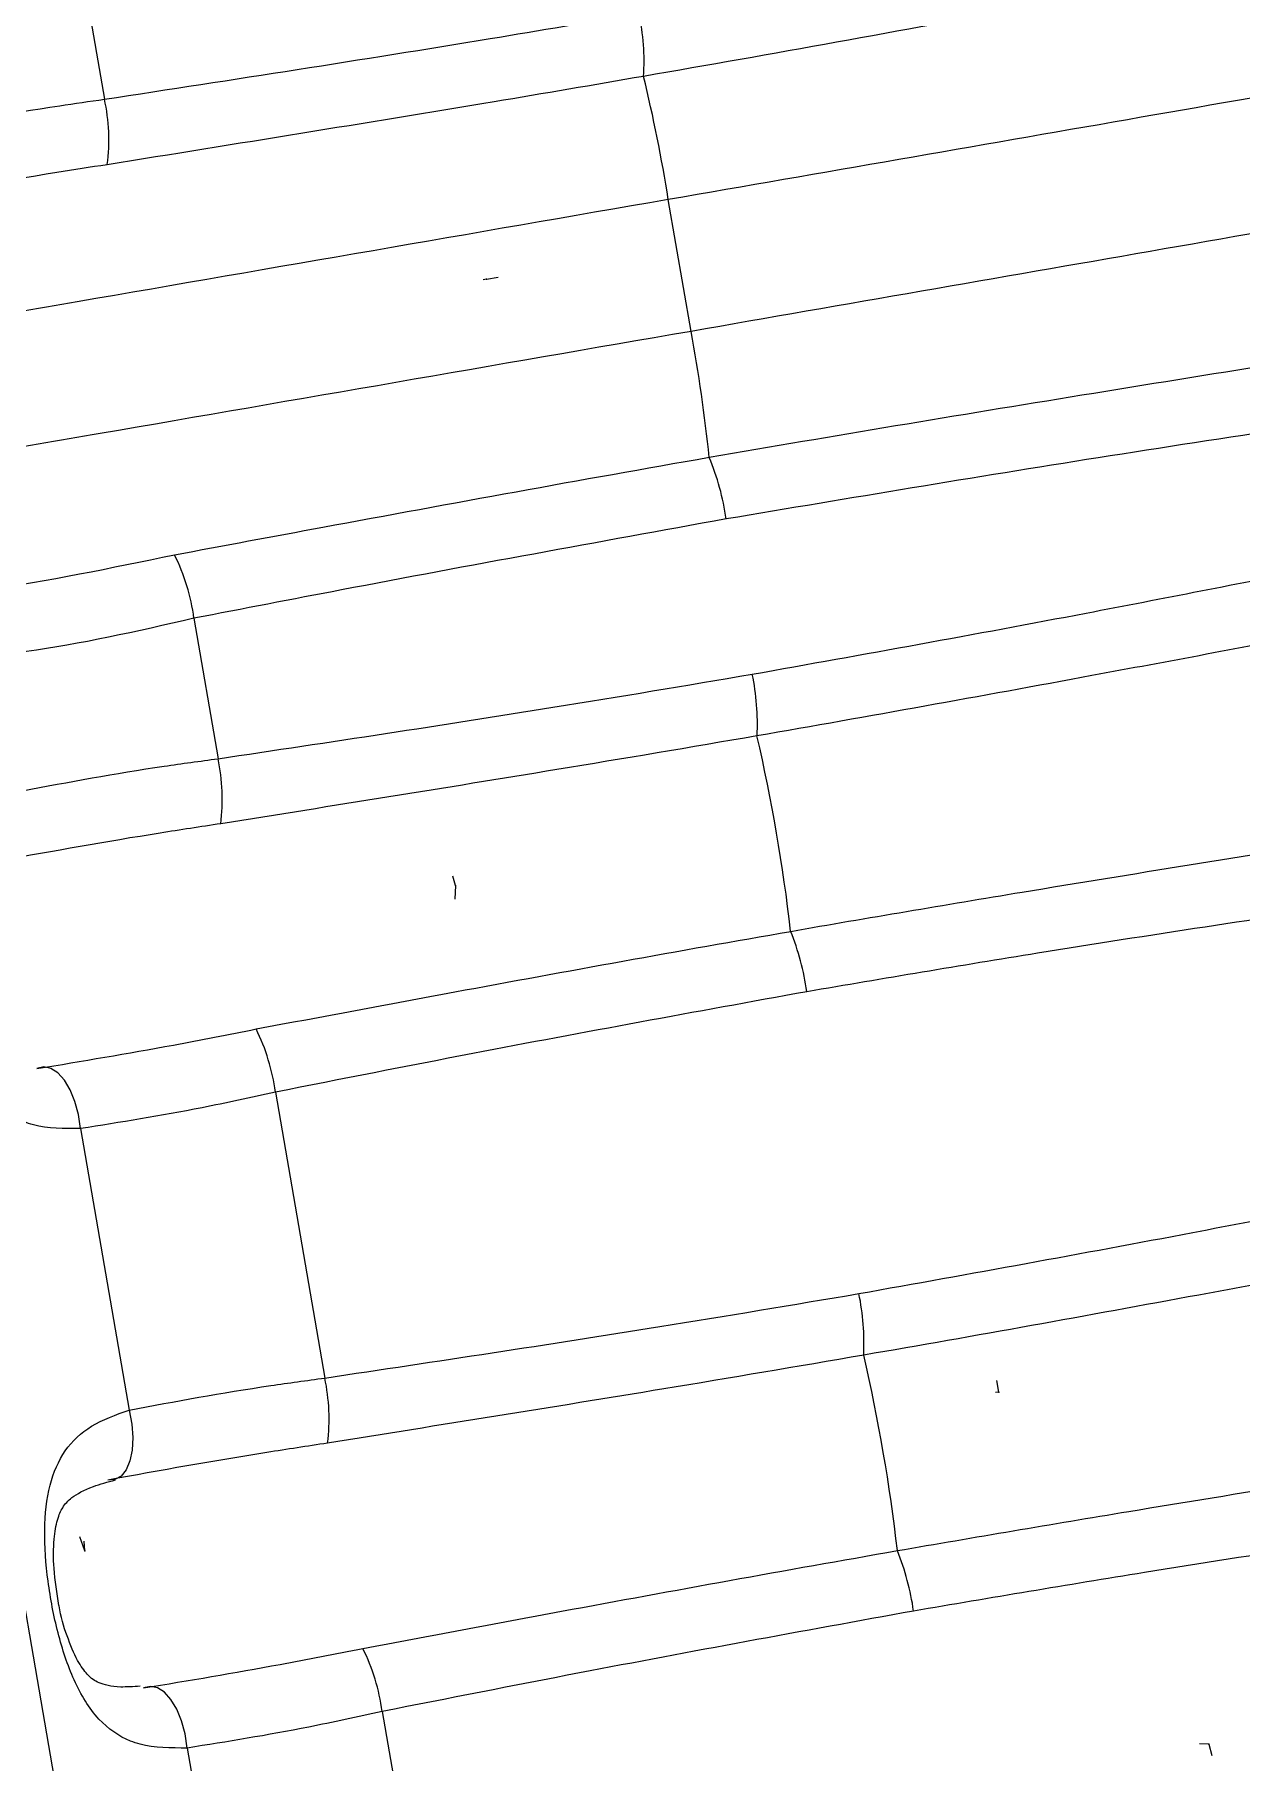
# Model space of a CAD drawing. Header units: millimetres. Extents: x 15 to 1184, y 5 to 836.
# Drawn here: x 815.34 to 824.36, y 640.05 to 652.97 of the extents above; entities that cross this region are included whole.
import ezdxf

# ---------------------------------------------------------------- set-up
doc = ezdxf.new("R2010")
doc.units = ezdxf.units.MM
doc.header["$PDSIZE"] = -1
doc.layers.get('0').update_dxf_attribs({"lineweight": 18})

msp = doc.modelspace()

# ---------------------------------------------------------------- linework, layer by layer
at = {"color": 7, "linetype": 'Continuous', "lineweight": 25}
for p, q in [((815.345, 655.473), (815.859, 652.487)), ((812.883, 655.026), (817.635, 627.434)), ((820.244, 650.751), (820.074, 651.737)), ((816.528, 648.605), (816.708, 647.555)), ((817.138, 645.062), (817.506, 642.924)), ((815.68, 644.789), (816.043, 642.684)), ((817.935, 640.43), (818.304, 638.292)), ((816.478, 640.157), (816.84, 638.052))]:
    msp.add_line(p, q, dxfattribs=at)
at = {"color": 7, "linetype": 'Continuous'}
for p, q in [((818.714, 651.14), (818.689, 651.137)), ((818.714, 651.14), (818.802, 651.155)), ((818.482, 646.606), (818.463, 646.678)), ((818.482, 646.606), (818.479, 646.504)), ((822.546, 642.817), (822.531, 642.906)), ((822.546, 642.817), (822.521, 642.816)), ((815.713, 641.631), (815.675, 641.736)), ((815.713, 641.631), (815.708, 641.703)), ((824.115, 640.187), (824.046, 640.188)), ((824.115, 640.187), (824.138, 640.101))]:
    msp.add_line(p, q, dxfattribs=at)
at = {"color": 7, "linetype": 'Continuous', "lineweight": 25}
for points in [[(815.68, 644.789), (815.664, 644.894), (815.638, 644.992), (815.602, 645.08), (815.559, 645.152), (815.51, 645.206), (815.458, 645.239), (815.405, 645.25), (815.354, 645.238)], [(816.043, 642.684), (816.063, 642.58), (816.07, 642.479), (816.066, 642.385), (816.049, 642.304), (816.021, 642.238), (815.983, 642.191), (815.937, 642.165), (815.884, 642.161)], [(816.478, 640.157), (816.462, 640.262), (816.435, 640.361), (816.4, 640.448), (816.356, 640.52), (816.308, 640.574), (816.256, 640.608), (816.203, 640.618), (816.152, 640.606)]]:
    msp.add_lwpolyline(points, dxfattribs=at)
for centre, radius, start, end in [((818.189, 652.77), 1.704, 356.2322, 12.1243), ((808.504, 649.893), 11.716, 9.0546, 13.6506), ((814.494, 652.186), 1.398, 352.2649, 12.4535), ((808.197, 648.531), 12.25, 5.9841, 10.4401), ((818.742, 649.113), 1.779, 7.5797, 23.0018), ((815.066, 648.416), 1.474, 7.3543, 26.7898), ((818.908, 647.815), 1.832, 357.2366, 11.7151), ((807.933, 644.769), 13.141, 6.536, 13.0073), ((815.268, 647.251), 1.472, 352.8733, 11.9113), ((819.221, 645.549), 1.907, 7.9618, 22.0401), ((815.603, 644.85), 1.549, 7.8691, 26.2168), ((819.705, 643.183), 1.832, 357.2366, 11.7151), ((808.731, 640.137), 13.141, 6.536, 13.0073), ((816.066, 642.62), 1.472, 352.8733, 11.9113), ((820.019, 640.917), 1.907, 7.9618, 22.0401), ((816.401, 640.218), 1.549, 7.8691, 26.2168)]:
    msp.add_arc(centre, radius, start, end, dxfattribs=at)
for points, knots in [([(824.098, 653.424), (823.656, 653.341), (822.257, 653.08), (820.852, 652.824), (819.889, 652.658), (819.889, 652.658)], [0, 0, 0, 0, 1.35327, 4.278663, 4.278723, 4.278723, 4.278723, 4.278723]), ([(815.859, 652.487), (816.82, 652.634), (818.154, 652.839), (819.484, 653.065), (819.855, 653.128)], [0, 0, 0, 0, 2.917593, 4.046778, 4.046778, 4.046778, 4.046778]), ([(826.772, 652.905), (825.689, 652.715), (823.489, 652.33), (821.224, 651.936), (820.074, 651.737)], [0, 0, 0, 0, 3.348217, 6.799551, 6.799551, 6.799551, 6.799551]), ([(819.889, 652.658), (819.889, 652.658), (819.517, 652.593), (818.183, 652.367), (816.844, 652.152), (815.879, 651.997)], [0, 0, 0, 0, 0.00006, 1.135285, 4.063839, 4.063839, 4.063839, 4.063839]), ([(814.396, 652.245), (814.764, 652.312), (815.234, 652.398), (815.747, 652.471), (815.859, 652.487)], [0, 0, 0, 0, 1.158119, 1.483051, 1.483051, 1.483051, 1.483051]), ([(815.879, 651.997), (815.754, 651.978), (815.194, 651.891), (814.655, 651.795), (814.238, 651.721)], [0, 0, 0, 0, 0.373039, 1.664771, 1.664771, 1.664771, 1.664771]), ([(827.027, 651.934), (825.916, 651.74), (823.688, 651.35), (821.393, 650.951), (820.244, 650.751)], [0, 0, 0, 0, 3.434875, 6.885779, 6.885779, 6.885779, 6.885779]), ([(820.074, 651.737), (818.603, 651.482), (816.519, 651.12), (814.422, 650.759), (813.804, 650.653)], [0, 0, 0, 0, 4.488588, 6.36247, 6.36247, 6.36247, 6.36247]), ([(820.244, 650.751), (818.773, 650.496), (816.689, 650.135), (814.593, 649.774), (813.976, 649.668)], [0, 0, 0, 0, 4.488583, 6.360327, 6.360327, 6.360327, 6.360327]), ([(820.38, 649.809), (820.38, 649.809), (821.308, 649.97), (822.717, 650.204), (824.122, 650.43), (824.601, 650.507)], [0, 0, 0, 0, 0.000059, 2.821703, 4.278592, 4.278592, 4.278592, 4.278592]), ([(824.729, 650.028), (824.249, 649.955), (822.839, 649.739), (821.432, 649.503), (820.506, 649.348)], [0, 0, 0, 0, 1.458758, 4.278167, 4.278167, 4.278167, 4.278167]), ([(816.382, 649.08), (816.751, 649.149), (818.085, 649.398), (819.417, 649.641), (820.38, 649.809), (820.38, 649.809)], [0, 0, 0, 0, 1.126635, 4.063829, 4.063888, 4.063888, 4.063888, 4.063888]), ([(820.506, 649.348), (819.547, 649.174), (818.22, 648.933), (816.895, 648.676), (816.528, 648.605)], [0, 0, 0, 0, 2.923188, 4.046817, 4.046817, 4.046817, 4.046817]), ([(814.743, 648.785), (814.82, 648.795), (815.352, 648.867), (815.907, 648.982), (816.382, 649.08)], [0, 0, 0, 0, 0.240563, 1.66507, 1.66507, 1.66507, 1.66507]), ([(820.701, 648.187), (821.534, 648.336), (822.939, 648.589), (824.34, 648.866), (824.91, 648.979)], [0, 0, 0, 0, 2.539234, 4.282746, 4.282746, 4.282746, 4.282746]), ([(816.528, 648.605), (816.1, 648.507), (815.596, 648.392), (815.138, 648.341), (815.07, 648.334)], [0, 0, 0, 0, 1.261171, 1.483767, 1.483767, 1.483767, 1.483767]), ([(824.951, 648.496), (824.381, 648.389), (822.981, 648.126), (821.574, 647.871), (820.737, 647.726), (820.737, 647.726)], [0, 0, 0, 0, 1.7413, 4.283081, 4.28314, 4.28314, 4.28314, 4.28314]), ([(816.708, 647.555), (817.543, 647.68), (818.876, 647.88), (820.205, 648.103), (820.701, 648.187)], [0, 0, 0, 0, 2.533114, 4.042549, 4.042549, 4.042549, 4.042549]), ([(820.737, 647.726), (820.737, 647.726), (820.239, 647.64), (818.906, 647.416), (817.567, 647.202), (816.729, 647.069)], [0, 0, 0, 0, 0.00006, 1.518654, 4.062158, 4.062158, 4.062158, 4.062158]), ([(815.245, 647.316), (815.59, 647.38), (816.06, 647.468), (816.573, 647.537), (816.708, 647.555)], [0, 0, 0, 0, 1.091073, 1.483002, 1.483002, 1.483002, 1.483002]), ([(815.68, 644.789), (815.558, 644.788), (815.408, 644.788), (815.189, 644.862), (815.002, 644.992), (814.826, 645.283), (814.706, 645.647), (814.632, 646.035), (814.605, 646.417), (814.639, 646.756), (814.755, 647.024), (814.956, 647.212), (815.147, 647.281), (815.245, 647.316)], [0, 0, 0, 0, 0.376012, 0.460806, 0.785373, 1.136298, 1.476958, 1.821405, 2.164099, 2.488381, 2.789948, 3.091542, 3.41288, 3.41288, 3.41288, 3.41288]), ([(816.729, 647.069), (816.577, 647.046), (816.018, 646.961), (815.479, 646.864), (815.086, 646.793)], [0, 0, 0, 0, 0.451111, 1.665558, 1.665558, 1.665558, 1.665558]), ([(820.989, 646.264), (820.989, 646.264), (821.566, 646.365), (822.976, 646.603), (824.383, 646.828), (825.215, 646.961)], [0, 0, 0, 0, 0.000059, 1.751783, 4.28303, 4.28303, 4.28303, 4.28303]), ([(825.339, 646.485), (824.504, 646.36), (823.092, 646.149), (821.685, 645.91), (821.11, 645.813)], [0, 0, 0, 0, 2.533109, 4.282609, 4.282609, 4.282609, 4.282609]), ([(816.993, 645.534), (817.488, 645.627), (818.821, 645.876), (820.152, 646.119), (820.989, 646.264), (820.989, 646.264)], [0, 0, 0, 0, 1.508538, 4.062177, 4.062237, 4.062237, 4.062237, 4.062237]), ([(821.11, 645.813), (820.277, 645.661), (818.951, 645.42), (817.629, 645.159), (817.138, 645.062)], [0, 0, 0, 0, 2.539226, 4.042685, 4.042685, 4.042685, 4.042685]), ([(815.354, 645.238), (815.692, 645.294), (816.231, 645.383), (816.786, 645.493), (816.993, 645.534)], [0, 0, 0, 0, 1.044332, 1.665627, 1.665627, 1.665627, 1.665627]), ([(817.138, 645.062), (816.953, 645.021), (816.447, 644.911), (815.978, 644.836), (815.68, 644.789)], [0, 0, 0, 0, 0.540785, 1.483195, 1.483195, 1.483195, 1.483195]), ([(821.499, 643.555), (822.332, 643.705), (823.737, 643.957), (825.137, 644.234), (825.708, 644.347)], [0, 0, 0, 0, 2.539234, 4.282746, 4.282746, 4.282746, 4.282746]), ([(825.748, 643.864), (825.179, 643.757), (823.779, 643.494), (822.372, 643.239), (821.535, 643.095), (821.535, 643.095)], [0, 0, 0, 0, 1.7413, 4.283081, 4.28314, 4.28314, 4.28314, 4.28314]), ([(817.506, 642.924), (818.341, 643.049), (819.674, 643.248), (821.003, 643.472), (821.499, 643.555)], [0, 0, 0, 0, 2.533114, 4.042549, 4.042549, 4.042549, 4.042549]), ([(821.535, 643.095), (821.535, 643.095), (821.037, 643.009), (819.704, 642.784), (818.365, 642.571), (817.526, 642.437)], [0, 0, 0, 0, 0.00006, 1.518654, 4.062158, 4.062158, 4.062158, 4.062158]), ([(816.043, 642.684), (816.388, 642.749), (816.857, 642.836), (817.37, 642.905), (817.506, 642.924)], [0, 0, 0, 0, 1.091073, 1.483002, 1.483002, 1.483002, 1.483002]), ([(816.478, 640.157), (816.356, 640.157), (816.206, 640.156), (815.987, 640.23), (815.8, 640.36), (815.624, 640.652), (815.504, 641.016), (815.43, 641.404), (815.402, 641.785), (815.437, 642.125), (815.552, 642.392), (815.754, 642.581), (815.944, 642.649), (816.043, 642.684)], [0, 0, 0, 0, 0.376012, 0.460806, 0.785373, 1.136298, 1.476958, 1.821405, 2.164099, 2.488381, 2.789948, 3.091542, 3.41288, 3.41288, 3.41288, 3.41288]), ([(817.526, 642.437), (817.375, 642.414), (816.816, 642.329), (816.277, 642.232), (815.884, 642.161)], [0, 0, 0, 0, 0.451111, 1.665558, 1.665558, 1.665558, 1.665558]), ([(821.787, 641.633), (821.787, 641.633), (822.363, 641.733), (823.774, 641.972), (825.181, 642.197), (826.013, 642.329)], [0, 0, 0, 0, 0.000059, 1.751783, 4.28303, 4.28303, 4.28303, 4.28303]), ([(815.519, 641.223), (815.504, 641.317), (815.476, 641.488), (815.477, 641.714), (815.506, 641.874), (815.551, 641.969), (815.606, 642.029), (815.741, 642.109), (815.883, 642.146), (815.941, 642.162)], [0, 0, 0, 0, 0.197247, 0.363295, 0.502201, 0.644547, 0.835211, 1.051383, 1.200443, 1.200443, 1.200443, 1.200443]), ([(826.137, 641.854), (825.302, 641.729), (823.89, 641.517), (822.483, 641.279), (821.908, 641.181)], [0, 0, 0, 0, 2.533109, 4.282609, 4.282609, 4.282609, 4.282609]), ([(817.791, 640.902), (818.286, 640.995), (819.619, 641.245), (820.95, 641.487), (821.787, 641.633), (821.787, 641.633)], [0, 0, 0, 0, 1.508538, 4.062177, 4.062237, 4.062237, 4.062237, 4.062237]), ([(816.126, 640.619), (816.075, 640.616), (815.936, 640.606), (815.809, 640.644), (815.746, 640.683), (815.653, 640.808), (815.578, 640.991), (815.53, 641.142), (815.52, 641.222), (815.519, 641.223)], [0, 0, 0, 0, 0.1232264, 0.334436, 0.5343347, 0.6689242, 0.8232122, 0.9801473, 0.982532, 0.982532, 0.982532, 0.982532]), ([(821.908, 641.181), (821.075, 641.03), (819.749, 640.788), (818.427, 640.527), (817.935, 640.43)], [0, 0, 0, 0, 2.539226, 4.042685, 4.042685, 4.042685, 4.042685]), ([(816.152, 640.606), (816.49, 640.662), (817.029, 640.752), (817.584, 640.861), (817.791, 640.902)], [0, 0, 0, 0, 1.044332, 1.665627, 1.665627, 1.665627, 1.665627]), ([(817.935, 640.43), (817.751, 640.39), (817.245, 640.279), (816.776, 640.204), (816.478, 640.157)], [0, 0, 0, 0, 0.540785, 1.483195, 1.483195, 1.483195, 1.483195])]:
    msp.add_open_spline(points, degree=3, knots=knots, dxfattribs=at)
at = {"color": 7, "linetype": 'Continuous'}
for p in [(818.714, 651.14), (818.482, 646.606), (822.546, 642.817), (815.713, 641.631), (824.115, 640.187)]:
    msp.add_point(p, dxfattribs=at)

doc.saveas('drawing.dxf')
